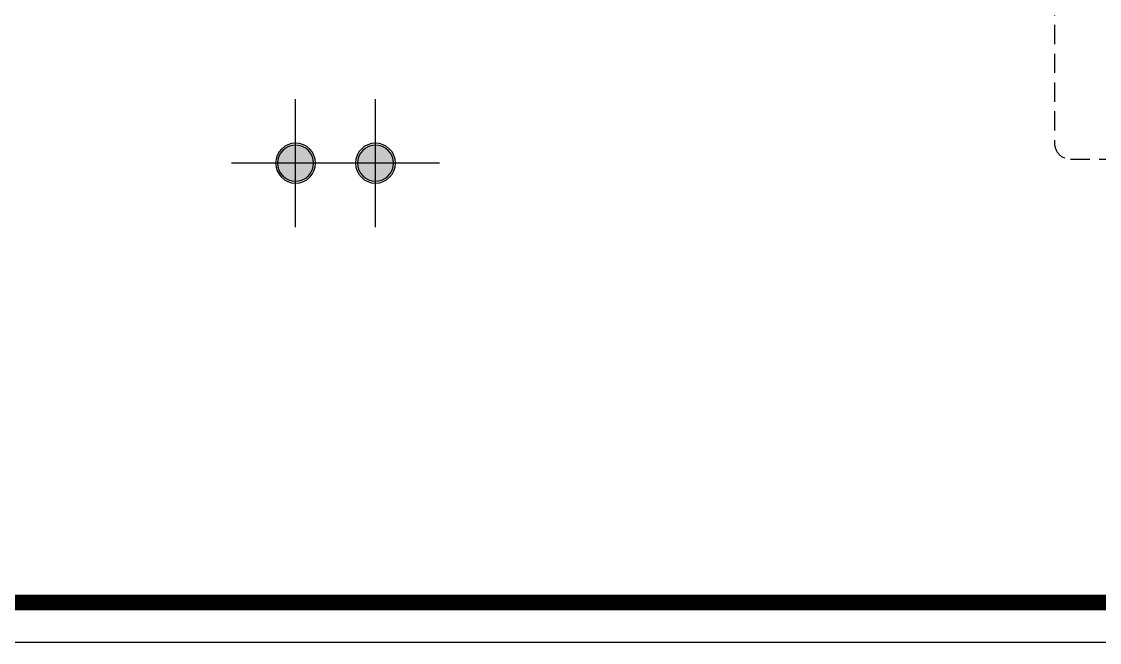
# Model space of a CAD drawing. Header units: millimetres. Extents: x 118028 to 193504, y 42792 to 96100.
# Drawn here: x 181438 to 182788, y 64257 to 65034 of the extents above; entities that cross this region are included whole.
import ezdxf

# ---------------------------------------------------------------- set-up
doc = ezdxf.new("R2010")
doc.units = ezdxf.units.MM
doc.header["$LTSCALE"] = 30
doc.linetypes.add('DH-HID2', pattern=[1.2, 0.8, -0.4])
doc.linetypes.add('HIDDEN', pattern=[9.525, 6.35, -3.175])
for name, color, linetype in [('CEIL-LIGHT', 7, 'Continuous'), ('FU-FURM', 251, 'DH-HID2'), ('RC-LIGHT', 7, 'Continuous')]:
    doc.layers.add(name, color=color, linetype=linetype)

# ---------------------------------------------------------------- blocks, each defined once
blk = doc.blocks.new('1')
at = {"linetype": 'Continuous'}
h = blk.add_hatch(color=4, dxfattribs=at)
h.dxf.hatch_style = 1
edge = h.paths.add_edge_path()
edge.add_arc((11539653.5, -14273503.8), 37.5, 0, 360)
at = {"color": 1, "linetype": 'Continuous'}
for p, q in [((11539653.5, -14273637.1), (11539653.5, -14273370.5)), ((11539520.2, -14273503.8), (11539786.8, -14273503.8))]:
    blk.add_line(p, q, dxfattribs=at)
at = {"color": 4, "linetype": 'Continuous'}
for radius in [41.5, 37.5]:
    blk.add_circle((11539653.5, -14273503.8), radius, dxfattribs=at)
blk = doc.blocks.new('cjswjdeh2')
at = {"layer": 'FU-FURM', "color": 8}
blk.add_lwpolyline([(216734.5, 66541.8), (216734.5, 64881.8, 0.414214), (216754.5, 64861.8), (219014.5, 64861.8, 0.414214), (219034.5, 64881.8), (219034.5, 66541.8, 0.414214), (219014.5, 66561.8), (216754.5, 66561.8, 0.414214)], format="xyb", close=True, dxfattribs=at)

msp = doc.modelspace()

# ---------------------------------------------------------------- linework, layer by layer
at = {"layer": 'CEIL-LIGHT', "color": 10, "linetype": 'HIDDEN'}
msp.add_lwpolyline([(181181.4, 64306.8, 20, 20, 0), (185061.4, 64306.8, 20, 20, 0)], format="xyseb", dxfattribs=at)
at = {"layer": 'CEIL-LIGHT'}
msp.add_lwpolyline([(185061.4, 64256.8), (181181.4, 64256.8)], dxfattribs=at)

# ---------------------------------------------------------------- block references
msp.add_blockref('cjswjdeh2', (-34003.1, 0))
at = {"layer": 'RC-LIGHT', "xscale": -0.6024096385271789, "yscale": 0.6024096385271789, "zscale": 0.6024096385271789}
for p in [(7133379.9, 8663353.1), (7133479.9, 8663353.1)]:
    msp.add_blockref('1', p, dxfattribs=at)

doc.saveas('drawing.dxf')
